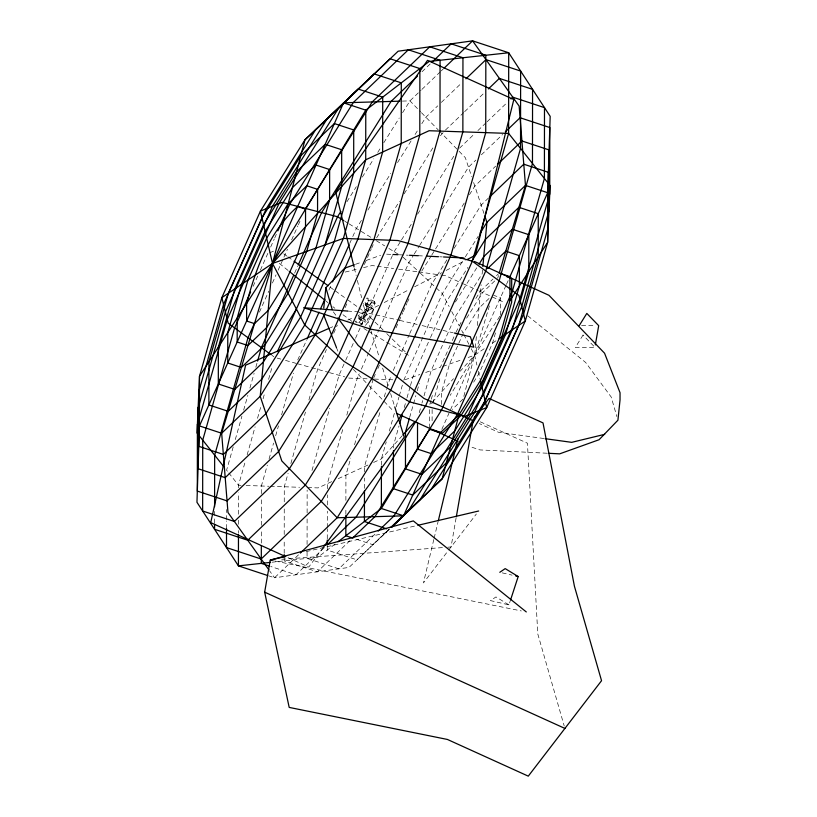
<?xml version="1.0" encoding="UTF-8"?>
<svg xmlns="http://www.w3.org/2000/svg" width="817" height="817" viewBox="0 0 817 817"><rect width="100%" height="100%" fill="white"/><g stroke="black" fill="none" stroke-linecap="round" stroke-linejoin="round"><path stroke-width="0.61" stroke-dasharray="4.08 3.06" d="M214.585 523.013L214.585 516.732M214.585 515.476L214.595 510.451M226.523 528.558L226.534 520.95M226.534 519.673L226.544 509.532M238.472 533.113L238.472 530.59M238.482 524.289L238.482 519.255M238.493 514.21L238.513 492.784M238.523 487.749L238.523 485.227L245.437 460.88M261.328 543.08L261.348 530.396M261.348 525.321L261.389 498.687M261.389 493.611L261.399 485.992L267.312 465.149M284.183 558.368L284.183 560.881L317.374 571.829L351.187 539.434M284.193 553.344L284.214 539.526M284.214 534.502L284.245 508.123M284.255 501.842L284.275 486.769L288.095 473.309M307.069 552.067L307.059 558.389L338.789 568.846L376.392 532.817M307.08 544.469L307.11 517.907M307.121 512.841L307.141 490.067M327.26 546.297L327.26 550.055L356.998 559.859L389.239 528.967M327.27 538.781L327.29 528.762M327.29 527.506L327.311 511.217M327.311 504.947L327.331 494.928M327.331 488.658L327.341 483.654L343.324 427.362M345.867 514.302L345.877 507.98M345.887 500.402L345.918 475.137L350.748 458.102M364.464 488.311L364.474 478.098M364.484 471.715L364.494 466.619L380.487 410.277M381.416 465.21L381.427 458.848L386.237 441.915M393.457 448.002L393.467 445.459L399.023 425.892M429.548 428.037L429.568 409.092M432.111 420.755L432.132 409.501M441.599 404.476L441.609 391.915L449.524 364.055L462.698 334.51M500.494 315.209L500.525 297.623L493.774 295.397M373.451 309.418L370.724 313.922A7.986 1.961 -65.6 0 1 364.535 321.643L365.291 320.05L358.867 317.129L358.112 318.722A7.986 1.961 -65.6 0 0 364.3 311.001L367.027 306.498L373.451 309.418L372.797 311.961A12.96 3.186 -65.6 0 1 364.208 326.392M375.156 302.974L374.564 303.74L368.14 300.83L368.722 300.053L375.156 302.974L372.736 308.887L366.302 305.977L365.128 304.751L365.883 303.158A7.986 1.961 -65.6 0 0 363.351 304.118M365.128 304.751L371.551 307.672L372.307 306.069A7.986 1.961 -65.6 0 0 366.118 313.799L363.391 318.303L358.03 315.873M476.352 336.604L474.636 355.181L463.127 399.002L452.199 409.48M477.383 325.452L480.549 291.25M475.862 298.501L480.57 290.954L481.142 284.827M482.5 270.121L482.163 273.797L454.865 317.486L431.213 370.52L424.033 395.806M456.09 518.049L451.045 546.971L445.949 547.349M433.817 539.516L423.431 582.95L447.982 550.975M434.113 538.28L437.973 522.145M363.391 318.303L364.045 315.75A12.96 3.186 -65.6 0 1 374.4 301.402L367.977 298.491A12.96 3.186 -65.6 0 0 366.21 298.399M367.027 306.498L366.363 309.051A12.96 3.186 -65.6 0 1 357.775 323.481M233.213 446.909L226.595 470.204L228.086 472.083M235.296 439.546L241.914 416.251M243.65 410.124L247.827 395.408M249.92 388.055L254.097 373.338M255.833 367.211L257.58 361.083M247.163 454.803L255.108 426.811M257.529 418.294L261.328 404.905M263.064 398.819L264.79 392.732M268.589 379.343L272.041 367.17M269.059 459.021L273.583 443.08M275.676 435.727L278.454 425.923M281.589 414.883L293.426 373.195M290.872 463.525L305.456 412.146M308.928 399.922L317.619 369.335L326.443 349.533M311.992 470.459L329.67 408.224M333.479 394.805L339.014 375.279L345.203 361.42M346.796 415.128L357.213 378.424L359.286 373.788M354.547 444.724L373.195 379.037M384.317 396.796L386.4 389.454M386.747 388.228L391.241 375.034M389.331 431.019L394.478 412.871M396.194 406.825L398.941 397.144M399.288 395.939L402.72 383.837M404.231 407.55L406.662 398.992M407.009 397.767L410.134 386.758M410.481 385.542L412.912 376.984L429.977 338.708M409.644 417.497L415.853 395.622M417.232 390.761L419.305 383.469M419.244 412.667L421.643 404.231M421.981 403.036L422.665 400.626M430.967 400.391L429.579 405.303L431.468 403.19M431.315 399.166L432.356 395.489M432.826 403.322L440.404 376.617M473.646 382.162L478.905 373.737L492.59 343.069L495.684 332.162M489.403 305.854L474.636 355.181L449.983 410.931M497.665 278.26L498.482 275.533M508.96 604.876L495.96 596.931L490.557 600.628L508.96 604.876L510.114 601.332M366.302 305.977L368.722 300.053M361.696 324.737L362.278 323.971L355.855 321.05L355.262 321.816L361.696 324.737L364.116 318.824L358.755 316.393M441.823 429.385L448.962 413.228M253.147 286.318L257.784 275.921M260.357 270.151L268.088 252.821M270.662 247.051L274.267 238.962M274.778 237.808L276.33 234.346M259.428 312.125L268.783 291.158M272.418 282.999L276.054 274.849M278.127 270.192L287.482 249.226M291.638 239.912L297.868 225.931M298.389 224.767L299.951 221.274M294.62 273.123L297.735 266.138M297.766 359.899L306.589 340.117M328.904 290.076L331.498 284.265M349.666 243.537L352.26 237.716M352.781 236.552L356.416 228.403L361.808 219.773M333.714 333.234L337.35 325.074M345.142 307.611L347.746 301.779M364.362 264.514L366.966 258.693M367.487 257.529L371.122 249.369M371.643 248.205L373.195 244.712M345.714 360.266L354.987 339.484M355.507 338.32L361.165 325.615M361.686 324.461L393.11 254.016M361.349 369.161L368.579 352.944M369.1 351.78L378.914 329.772M379.435 328.618L408.878 262.584L413.565 255.078M373.716 377.873L375.269 374.39M377.863 368.579L379.415 365.087M396.01 327.893L398.604 322.072M399.125 320.918L402.75 312.778M403.271 311.614L406.897 303.475M407.417 302.31L408.97 298.828M393.294 370.428L409.246 334.664M409.756 333.51L431.876 283.918L447.399 259.071M403.751 380.211L442.365 293.64L464.638 257.988M430.498 337.544L446.531 301.585L467.937 267.322M450.218 345.193L440.373 367.282L424.35 372.94M452.291 340.546L455.406 333.571M455.927 332.407L461.728 321.122M505.978 285.47L474.636 355.181L450.187 395.377M506.479 284.367L509.798 276.994M346.939 201.738L356.324 186.715M362.35 177.054L373.747 158.815M377.771 152.381L381.12 147.019M383.806 142.72L399.217 118.046M402.577 112.685L409.95 100.879L421 90.289M367.875 210.051L390.812 173.357M397.552 162.563L411.043 140.973M415.087 134.488L418.457 129.096M421.827 123.694L425.871 117.219L437.718 105.873M376.617 237.9L399.472 201.329M404.17 193.803L433.745 146.468M440.465 135.714L444.55 130.934M394.141 251.697L400.83 240.984M401.504 239.912L412.881 221.693M417.569 214.197L454.385 155.261M414.239 254.005L418.927 246.509M419.601 245.437L436.339 218.629M442.365 208.978L468.488 167.168L475.862 160.112M421.725 271.101L431.131 256.038M431.805 254.965L464.74 202.248M469.438 194.722L474.82 186.113L495.653 166.147M454.15 248.266L481.152 205.057L488.403 198.102M465.312 256.906L478.139 236.379M455.416 301.973L458.797 296.581M459.471 295.499L477.005 267.435M466.63 318.15L482.612 292.557L494.918 280.772M499.82 316.261L474.636 355.181L460.237 371.194M323.062 547.656L308.785 567.09L288.013 557.674M448.747 549.974L476.362 513.995M402.291 435.645L381.427 458.848L372.399 462.994M432.316 402.25L453.466 378.731M422.032 71.753L431.141 63.032M421.919 89.4L440.353 71.743M441.272 70.865L443.11 69.098M441.354 102.38L461.391 83.191M445.459 130.056L463.739 112.552M464.648 111.674L483.838 93.281M459.573 148.143L474.248 134.08M477.914 130.567L486.166 122.662M487.085 121.784L507.265 102.442M481.387 154.811L502.578 134.509M480.57 290.954L492.998 279.046M496.552 275.646L498.319 273.95M489.005 298.511L478.987 308.111L463.198 333.377L461.115 329.404M298.491 554.835L274.543 577.782L268.527 575.801M324.186 547.758L295.958 574.811L270.866 566.528M389.311 529.11L373.001 544.735L355.293 538.893M389.004 529.6L348.992 567.427L274.543 577.782L269.61 570.869M335.082 544.051L317.966 557.204L272.143 562.198M484.144 348.767L474.636 355.181L466.262 358.142M492.59 343.069L498.196 339.28M378.69 305.405L358.244 315.474M384.307 302.494L409.031 289.678M414.648 286.767L441.619 272.786M446.113 270.458L465.21 260.552M331.712 481.642L318.048 487.912L308.356 487.586M338.269 478.639L371.265 463.505M330.374 327.78L332.693 326.749M347.787 320.09L353.598 317.527M269.681 252.79L274.195 250.85M355.477 264.32L361.441 262.175M366.22 260.46L380.548 255.323M404.895 379.803L419.846 374.523M442.661 366.476L461.482 359.827M345.234 272.061L358.673 268.803M363.565 267.619L372.123 265.545L375.912 266.066M306.232 551.618L416.639 525.607M281.712 559.267L444.683 547.441M402.393 101.094L409.95 100.879L420.561 111.776M581.602 325.697L595.031 325.666M241.066 485.308L238.523 485.227L228.831 473.023M246.152 485.482L269.028 486.258M270.294 486.299L299.522 487.279M367.047 378.802L349.227 378.118L345.826 377.178M374.431 379.088L392.824 379.793M386.666 254.169L391.721 254.414M399.309 254.792L408.153 255.221M418.273 255.721L424.595 256.038M439.771 256.783L442.293 256.906M547.033 453.221L480.018 449.922L469.377 446.419M347.623 311.063L365.209 312.4L398.614 320.141M377.178 266.24L393.59 268.507M398.635 269.202L417.569 271.816M418.835 271.99L440.292 274.951M441.558 275.125L445.347 275.646L462.289 283.336M543.908 438.515L498.462 432.244L479.262 423.533M275.247 561.105L521.297 610.932M502.241 572.87L512.055 575.137M399.85 320.427L417.17 324.441M422.123 325.585L453.047 332.754M277.188 358.101L280.752 359.092M285.511 360.409L296.214 363.391M297.398 363.718L310.542 367.374M311.665 367.681L328.311 372.307M329.506 372.644L344.692 376.862M463.413 283.846L478.098 290.505M479.232 291.026L505.202 302.811M364.985 302.668L371.418 305.578M365.853 303.801L372.286 306.722M364.77 309.439L371.194 312.36M359.225 312.441L365.648 315.362M358.132 318.079L364.566 320.999M359 319.212L365.434 322.133M480.325 421.838L527.435 443.212L537.78 633.921L564.22 726.007M352.015 321.428L341.833 313.881M363.892 328.546L367.129 330.497M368.201 331.14L409.215 355.732M344.886 221.284L348.032 223.225M349.073 223.878L372.164 238.125M376.32 240.698L384.705 245.876M388.902 248.47L400.136 255.404M283.765 253.832L286.859 256.058M287.89 256.793L293.048 260.5M330.16 287.196L334.286 290.158M335.317 290.903L346.653 299.053M347.685 299.798L357.989 307.212M359.02 307.948L365.209 312.4L374.186 321.244M271.938 355.324L273.848 356.733M527.741 315.801L585.626 362.442L611.198 397.021L616.855 416.547M279.332 263.391L288.268 270.601M325.963 301.054L327.944 302.658M332.907 306.671L334.888 308.275M403.128 257.253L419.499 272.429M420.377 273.246L435.379 287.155M436.247 287.962L442.365 293.64L449.136 306.559M375.085 322.123L383.173 330.088M386.758 333.622L391.251 338.044M392.15 338.922L407.417 353.955M421.449 112.685L438.269 129.934M439.148 130.843L465.333 157.691L471.654 176.635M371.551 307.672L372.736 308.887M364.116 318.824L365.291 320.05M353.363 369.386L368.365 385.011M369.243 385.93L393.947 411.666M333.356 311.88L337.115 316.965M451.74 311.522L459.031 325.432M463.77 334.47L468.917 344.284M471.205 348.645L474.636 355.181L476.914 365.076M336.512 347.705L337.881 351.187M473.635 182.559L484.226 214.268M370.52 329.363L363.402 305.017M370.898 330.568L379.231 357.223M382.652 368.12L388.33 386.298M390.608 393.569L394.774 406.886M354.353 268.139L356.161 275.513M357.366 280.435L361.594 297.643M478.343 371.265L480.467 380.508M374.4 301.402L374.564 303.74M367.977 298.491L368.14 300.83M583.032 335.072L575.382 347.358L594.919 347.307L583.032 335.072"/><path stroke-width="1.23" d="M214.575 524.269L214.575 529.293L247.755 540.241L305.333 485.073L371.858 378.577L429.517 249.297L462.861 131.864L462.953 57.752L429.762 46.804L372.195 101.972L305.66 208.458M214.595 506.683L214.657 455.181L248 337.748L254.761 322.603M226.523 528.558L226.503 547.584L261.154 559.012L321.265 501.413L390.72 390.23L450.923 255.251L485.737 132.64L485.829 55.25L451.178 43.832L432.05 62.153M238.462 534.369L238.431 565.875L267.322 575.403M261.328 545.623L261.307 563.383L269.671 566.14M284.183 557.112L284.193 554.6M327.27 545.051L327.27 540.037M345.867 515.568L345.846 535.778L352.924 538.117M364.464 490.864L364.423 521.501L386.655 528.834M381.416 466.487L381.365 508.48L338.013 541.794M393.457 450.545L393.416 488.689L412.769 495.061L446.337 462.892L485.135 400.79L518.764 325.401L538.209 256.916L538.26 213.697L518.907 207.314L485.329 239.483L471.95 260.899M417.538 422.491L417.497 449.095L431.11 453.578L454.732 430.947L482.02 387.268L505.672 334.235L519.357 286.062L519.387 255.66L505.774 251.166L487.606 268.579M270.539 562.372L238.431 565.875L196.958 502.281L199.44 425.923L199.501 376.29L272.5 263.452L365.771 110.152L429.17 61.438L508.705 52.758L508.613 133.406L550.096 185.643L547.635 242.343L525.3 320.989L486.697 407.56L442.14 478.864L391.721 526.996L403.588 515.813L440.292 432.836L458.929 414.975L480.467 380.508L499.136 338.647L509.931 300.636L509.951 276.636L547.696 192.71L550.178 116.351L508.705 52.758L472.594 40.85L398.145 51.205L304.996 139.768L260.439 211.072L221.826 297.654L199.501 376.29L197.04 432.99L223.613 466.446M482.837 266.444L486.912 222.326L484.992 216.566M323.777 307.948L325.881 287.676L344.723 268.17L354.282 264.749M474.177 417.742L489.015 398.41L543.019 422.91L574.412 586.197L601.547 680.704L528.282 776.15L447.42 739.456L289.187 707.41L264.657 592.162L270.253 560.094L413.331 520.919L526.291 611.943M456.315 516.793L473.217 419.958M595.338 344.897L598.698 325.656L586.81 313.422L579.161 325.707M438.269 520.909L457.857 439.005M288.135 203.923L272.5 263.452L221.662 433.245L227.984 512.514L268.905 569.878M288.207 203.658L306.845 185.796L317.588 189.34L317.558 213.329L306.763 251.35L288.105 293.201L266.567 327.678L247.929 345.54L237.185 341.996L237.206 317.997L248 279.986L266.669 238.135L288.207 203.658L304.996 139.768L344.314 102.779L399.881 101.165M458.929 414.975L442.14 478.864L402.822 515.854L337.186 517.753L300.339 553.068M257.58 361.083L261.409 347.593L293.579 275.441M325.074 244.886L341.639 186.562L341.68 149.746L325.197 144.313L296.602 171.713L263.554 224.604L234.918 288.82L218.353 347.143L218.313 383.959L234.796 389.392L263.391 361.992L296.438 309.102M399.717 423.451L402.148 414.893M409.297 418.712L405.498 432.07L405.457 468.887L421.94 474.32L450.535 446.919L483.582 394.029L512.218 329.813L528.783 271.489L528.824 234.673L512.341 229.24L483.746 256.64L479.028 264.197M499.207 273.092L525.464 185.388L519.152 106.118L472.594 40.85L444.029 68.219M510.502 600.158L518.192 576.557L505.192 568.612L499.79 572.308M250.574 292.088L234.602 327.893L202.728 440.149L202.647 511.003L234.367 521.46L289.402 468.733L352.995 366.935L408.122 243.354L439.985 131.098L440.077 60.244L408.347 49.786L353.312 102.513L289.718 204.311L277.872 230.874M298.256 264.974L321.612 212.614L391.067 101.42L417.477 76.114M277.402 351.627L337.554 216.76L340.903 211.389M307.11 338.953L319.049 312.186M320.601 308.693L324.757 299.39M332.539 281.936L349.145 244.691M480.161 233.131L486.912 222.326L525.464 185.388L547.696 192.71L547.635 242.343L509.931 300.636M431.631 488.75L480.896 409.889L523.605 314.157L548.289 227.197L548.36 172.305L523.779 164.207L489.312 197.234M323.818 546.634L404.252 437.177L394.774 406.886M403.006 434.848L415.128 421.368M548.289 453.292L559.676 453.843L599.086 439.72L617.918 420.214L620.032 399.932L620.042 392.722L604.56 353.22L548.973 295.305L474.432 261.471M465.945 78.82L485.982 59.621L520.633 71.048L520.541 148.428L485.727 271.04L425.524 406.029L356.069 517.212L327.831 544.265M488.413 88.91L499.371 78.401L532.561 89.339L532.47 163.461L499.136 280.895L441.476 410.175L374.942 516.661L353.015 537.678M510.931 98.928L512.77 97.172L544.49 107.63L544.408 178.484L512.535 290.74L457.418 414.321L393.814 516.119L378.23 531.06M505.335 131.864L520.082 117.74L549.81 127.544L549.739 193.956L519.857 299.175L468.192 415.016L408.582 510.431L391.077 527.21M497.471 164.411L521.93 140.973L549.085 149.93L549.014 210.572L521.726 306.671L474.544 412.452L420.112 499.595L391.118 527.373M499.136 338.647L525.3 320.989L518.928 295.427L472.328 261.195L397.91 240.515L343.385 238.421L272.5 263.452L221.826 297.654L228.209 323.205L270.978 354.629M467.457 259.387L475.32 255.312L513.822 99.541L427.505 60.356L335.654 191.903L354.047 266.904M329.21 328.291L245.6 365.199L210.725 522.604L285.705 556.622M604.692 434.338L571.686 442.344L545.174 438.688M285.143 556.591L270.253 560.094L274.073 559.819M417.875 525.321L478.67 511.003M392.987 254.475L398.042 254.72M409.419 255.282L418.273 255.721M427.128 256.16L438.504 256.722M443.56 256.967L463.79 257.968M347.623 311.063L303.669 307.723L370.806 329.19L473.829 347.143L470.367 336.757L454.283 333.04M515.741 575.985L518.192 576.557M500.402 273.491L509.951 276.636M506.979 276.83L511.697 278.383L511.677 302.137L500.984 339.77L482.51 381.202L461.186 415.332L442.743 433.01L432.101 429.497M440.292 432.836L429.548 429.293L381.365 508.48L403.588 515.813M473.615 420.969L423.921 398.41L358.183 345.448L337.87 317.987M397.093 413.606L458.082 441.292M264.657 592.162L564.915 728.427M343.834 220.641L337.554 216.76L282.12 202.34L260.439 211.072L272.5 263.452L304.772 324.992L344.008 361.38L409.583 401.872L465.016 416.302L486.697 407.56L480.467 380.508M294.079 261.246L328.097 285.705M289.259 271.397L324.972 300.258M323.767 315.168L336.512 347.705M325.881 287.676L332.253 309.643M197.397 424.677L197.326 491.088L227.055 500.892L278.648 451.464L338.258 356.049L389.923 240.208L419.795 134.989L419.877 68.577L390.138 58.773L338.555 108.201L278.944 203.617L227.279 319.457L197.397 424.677M198.123 408.061L198.051 468.713L225.206 477.659L272.316 432.52L326.759 345.387L373.941 239.595L401.218 143.506L401.29 82.854L374.135 73.898L327.025 119.037L272.592 206.18L225.41 311.971L198.123 408.061M198.848 391.445L198.776 446.327L223.358 454.426L265.985 413.576L315.26 334.715L357.958 238.983L382.642 152.023L382.713 97.131L358.132 89.033L315.505 129.883L266.24 208.744L223.531 304.475L198.848 391.445M208.927 361.717L208.876 404.936L228.229 411.319L261.808 379.149L300.605 317.047L334.224 241.658L353.669 173.173L353.72 129.954L334.367 123.571L300.799 155.741L262.002 217.843L228.372 293.232L208.927 361.717M227.78 332.57L227.749 362.973L241.362 367.466L264.974 344.835L292.272 301.156L315.924 248.123L329.598 199.951L329.639 169.548L316.026 165.054L292.404 187.685L265.117 231.364L241.464 284.398L227.78 332.57M246.632 303.424L246.611 321.01L254.485 323.614L268.15 310.521L283.938 285.256L297.613 254.587L305.527 226.718L305.548 209.132L297.674 206.538C269.559 231.14 255.997 268.18 246.632 303.424M365.771 110.152L365.71 159.785L343.385 238.421L304.772 324.992L260.214 396.306L221.662 433.245L199.44 425.923L272.5 263.452L343.548 102.83L365.771 110.152M272.5 263.452L260.214 396.306L281.804 460.941L337.186 517.753L409.583 401.872L472.328 261.195L508.613 133.406L429.088 130.73L365.71 159.785L272.5 263.452"/></g></svg>
